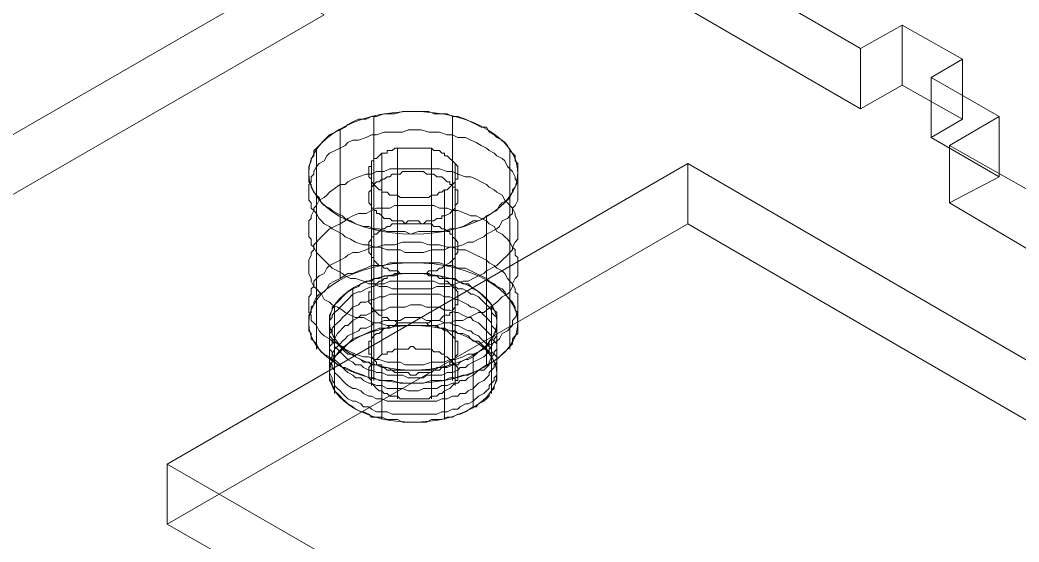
# Model space of a CAD drawing. Header units: millimetres. Extents: x 251 to 1800, y 172 to 1116.
# Drawn here: x 354.4 to 455.3, y 795.2 to 847.9 of the extents above; entities that cross this region are included whole.
import ezdxf

# ---------------------------------------------------------------- set-up
doc = ezdxf.new("R2010")
doc.units = ezdxf.units.MM

msp = doc.modelspace()

# ---------------------------------------------------------------- linework, layer by layer
at = {"color": 8, "lineweight": 0, "true_color": 0x808080}
for points in [[(385.148631, 848.396512), (332.607073, 818.089374), (280.341035, 848.396512), (332.607073, 878.703651)], [(390.962092, 834.427677), (390.686572, 834.179709), (390.438605, 833.90419), (390.163085, 833.90419), (390.163085, 833.656222), (389.915118, 833.656222), (389.915118, 833.380703), (389.915118, 833.105183), (389.639598, 833.105183), (389.639598, 832.857216), (389.639598, 832.581696), (389.639598, 832.333729), (389.639598, 832.058209), (389.915118, 831.810242), (389.915118, 831.534723), (390.163085, 831.259203), (390.438605, 831.011236), (390.686572, 830.735716), (390.962092, 830.735716), (390.962092, 830.487749), (391.210059, 830.487749), (391.485579, 830.487749), (391.761098, 830.212229), (392.009066, 830.212229), (392.284585, 830.212229), (392.532552, 830.212229), (392.808072, 829.964262), (393.056039, 829.964262), (393.331559, 829.964262), (393.607078, 829.964262), (393.855046, 829.964262), (394.130565, 829.964262), (394.378533, 829.964262), (394.654052, 829.964262), (394.929572, 829.964262), (395.177539, 829.964262), (395.453059, 829.964262), (395.701026, 829.964262), (395.976546, 830.212229), (396.224513, 830.212229), (396.500032, 830.212229), (396.775552, 830.487749), (397.023519, 830.487749), (397.299039, 830.735716), (397.547006, 830.735716), (397.822526, 831.011236), (398.098045, 831.259203), (398.346013, 831.534723), (398.346013, 831.810242), (398.621532, 831.810242), (398.621532, 832.058209), (398.621532, 832.333729), (398.621532, 832.581696), (398.621532, 832.857216), (398.621532, 833.105183), (398.346013, 833.380703), (398.098045, 833.656222), (397.822526, 833.90419), (397.547006, 834.179709), (397.299039, 834.179709), (397.299039, 834.427677), (397.023519, 834.427677), (396.775552, 834.703196), (396.500032, 834.703196), (396.224513, 834.703196), (395.976546, 834.951164), (395.701026, 834.951164), (395.453059, 834.951164), (395.177539, 834.951164), (394.929572, 834.951164), (394.654052, 834.951164), (394.378533, 834.951164), (394.130565, 834.951164), (393.855046, 834.951164), (393.607078, 834.951164), (393.331559, 834.951164), (393.056039, 834.951164), (392.808072, 834.951164), (392.532552, 834.951164), (392.284585, 834.951164), (392.009066, 834.703196), (391.761098, 834.703196), (391.485579, 834.703196), (391.485579, 834.427677)], [(421.847821, 766.952965), (369.306263, 797.012136), (421.847821, 827.319275), (474.11386, 797.012136)], [(397.299039, 810.457485), (397.023519, 810.181966), (396.775552, 810.181966), (396.500032, 809.933998), (396.224513, 809.933998), (395.976546, 809.933998), (395.701026, 809.658479), (395.453059, 809.658479), (395.177539, 809.658479), (394.929572, 809.658479), (394.654052, 809.658479), (394.378533, 809.658479), (394.130565, 809.658479), (393.855046, 809.658479), (393.607078, 809.658479), (393.331559, 809.658479), (393.056039, 809.658479), (392.808072, 809.658479), (392.532552, 809.933998), (392.284585, 809.933998), (392.009066, 809.933998), (391.761098, 809.933998), (391.485579, 810.181966), (391.210059, 810.181966), (390.962092, 810.457485), (390.686572, 810.457485), (390.438605, 810.705452), (390.163085, 810.980972), (389.915118, 811.228939), (389.915118, 811.504459), (389.639598, 811.779978), (389.639598, 812.027946), (389.639598, 812.303465), (389.639598, 812.551433), (389.639598, 812.826952), (389.915118, 813.07492), (389.915118, 813.350439), (390.163085, 813.350439), (390.163085, 813.625959), (390.438605, 813.625959), (390.686572, 813.873926), (390.962092, 814.149446), (391.210059, 814.149446), (391.485579, 814.149446), (391.485579, 814.397413), (391.761098, 814.397413), (392.009066, 814.397413), (392.284585, 814.672933), (392.532552, 814.672933), (392.808072, 814.672933), (393.056039, 814.672933), (393.331559, 814.672933), (393.607078, 814.672933), (393.855046, 814.9209), (394.130565, 814.9209), (394.378533, 814.672933), (394.654052, 814.672933), (394.929572, 814.672933), (395.177539, 814.672933), (395.453059, 814.672933), (395.701026, 814.672933), (395.976546, 814.672933), (396.224513, 814.397413), (396.500032, 814.397413), (396.775552, 814.397413), (397.023519, 814.149446), (397.299039, 814.149446), (397.299039, 813.873926), (397.547006, 813.873926), (397.822526, 813.625959), (398.098045, 813.350439), (398.346013, 813.07492), (398.621532, 812.826952), (398.621532, 812.551433), (398.621532, 812.303465), (398.621532, 812.027946), (398.621532, 811.779978), (398.621532, 811.504459), (398.346013, 811.504459), (398.346013, 811.228939), (398.098045, 810.980972), (397.822526, 810.705452)]]:
    msp.add_lwpolyline(points, close=True, dxfattribs=at)
for points in [[(439.26065, 844.980071), (386.994612, 875.28721)], [(439.26065, 844.980071), (386.994612, 875.28721)], [(459.869505, 822.580341), (448.242584, 829.440775), (453.257038, 832.058209), (446.396604, 836.025689), (449.565077, 837.87167), (443.476098, 841.288111), (439.26065, 838.918644), (386.994612, 869.225783)], [(439.26065, 838.918644), (386.994612, 869.225783)], [(385.148631, 854.45794), (332.607073, 824.150801)], [(385.148631, 854.45794), (332.607073, 824.150801)], [(385.148631, 848.396512), (332.607073, 818.089374)], [(443.476098, 847.349539), (439.26065, 844.980071)], [(443.476098, 847.349539), (439.26065, 844.980071)], [(449.565077, 843.933097), (443.476098, 847.349539)], [(449.565077, 843.933097), (443.476098, 847.349539), (443.476098, 841.288111)], [(443.476098, 847.349539), (443.476098, 841.288111)], [(439.26065, 838.918644), (439.26065, 844.980071)], [(439.26065, 838.918644), (439.26065, 844.980071)], [(446.396604, 842.087117), (449.565077, 843.933097)], [(446.396604, 842.087117), (449.565077, 843.933097)], [(449.565077, 837.87167), (449.565077, 843.933097)], [(449.565077, 837.87167), (449.565077, 843.933097)], [(453.257038, 838.119637), (446.396604, 842.087117)], [(453.257038, 838.119637), (446.396604, 842.087117)], [(446.396604, 836.025689), (446.396604, 842.087117)], [(446.396604, 836.025689), (446.396604, 842.087117)], [(443.476098, 841.288111), (439.26065, 838.918644)], [(449.565077, 837.87167), (443.476098, 841.288111)], [(386.746644, 836.797144), (387.270131, 837.072663), (387.518099, 837.320631), (388.041586, 837.59615), (388.592624, 837.87167), (389.364079, 837.87167), (389.915118, 838.119637), (390.438605, 838.119637), (391.210059, 838.395157), (391.761098, 838.395157), (392.284585, 838.395157), (393.056039, 838.643124), (393.607078, 838.643124), (394.378533, 838.643124), (394.929572, 838.643124), (395.701026, 838.643124), (396.224513, 838.395157), (396.775552, 838.395157), (397.547006, 838.395157), (398.098045, 838.119637), (398.621532, 838.119637), (399.392987, 837.87167), (399.944026, 837.59615), (400.467512, 837.320631), (400.990999, 837.072663), (401.514486, 837.072663), (401.790006, 836.549176), (402.313493, 836.273657), (402.56146, 836.025689), (403.112499, 835.75017), (403.360467, 835.502203), (403.635986, 835.226683), (403.883954, 834.703196), (404.159473, 834.427677), (404.407441, 834.179709), (404.407441, 833.656222), (404.68296, 833.380703), (404.68296, 832.857216), (404.68296, 832.581696), (404.68296, 832.333729), (404.68296, 831.810242), (404.68296, 831.534723), (404.407441, 831.011236), (404.159473, 830.735716), (404.159473, 830.487749), (403.883954, 829.964262), (403.635986, 829.688742), (403.112499, 829.440775), (402.83698, 829.165255), (402.56146, 828.641768), (401.514486, 828.118281), (401.514486, 813.07492), (402.037973, 813.350439), (402.56146, 813.625959), (402.83698, 813.873926), (403.112499, 814.149446), (403.635986, 814.672933), (403.883954, 814.9209), (404.159473, 815.196419), (404.159473, 815.719906), (404.407441, 815.995426), (404.68296, 816.243393), (404.68296, 816.76688), (404.68296, 817.0424), (404.68296, 817.565887), (404.68296, 817.841406), (404.68296, 818.364893), (404.407441, 818.612861), (404.407441, 818.88838), (404.159473, 819.411867), (403.883954, 819.687386), (403.635986, 819.935354), (403.360467, 820.458841), (403.112499, 820.73436), (402.56146, 820.982328), (402.313493, 821.257847), (401.790006, 821.533367), (401.514486, 821.781334), (400.990999, 822.056854), (400.467512, 822.304821), (399.944026, 822.580341), (399.392987, 822.828308), (398.621532, 822.828308), (398.098045, 823.103827), (397.547006, 823.103827), (396.775552, 823.379347), (396.224513, 823.379347), (395.701026, 823.379347), (394.929572, 823.379347), (394.378533, 823.379347), (393.607078, 823.379347), (393.056039, 823.379347), (392.284585, 823.379347), (391.761098, 823.379347), (391.210059, 823.103827), (390.438605, 823.103827), (389.915118, 823.103827), (389.364079, 822.828308), (388.592624, 822.580341), (388.041586, 822.304821), (387.518099, 822.304821), (386.746644, 821.781334)], [(390.163085, 838.119637), (390.163085, 823.103827), (390.163085, 822.828308)], [(398.098045, 838.119637), (398.098045, 823.103827), (398.098045, 822.828308)], [(448.242584, 835.226683), (453.257038, 838.119637)], [(448.242584, 835.226683), (453.257038, 838.119637), (453.257038, 832.058209)], [(453.257038, 838.119637), (453.257038, 832.058209)], [(446.396604, 836.025689), (449.565077, 837.87167)], [(401.514486, 828.118281), (401.238967, 827.842762), (400.71548, 827.594794), (400.191993, 827.594794), (399.668506, 827.319275), (399.145019, 827.043756), (398.346013, 826.795788), (397.822526, 826.795788), (397.299039, 826.520269), (396.500032, 826.520269), (395.976546, 826.520269), (395.177539, 826.520269), (394.654052, 826.520269), (393.855046, 826.272301), (393.331559, 826.520269), (392.808072, 826.520269), (392.009066, 826.520269), (391.485579, 826.520269), (390.686572, 826.795788), (390.163085, 826.795788), (389.639598, 827.043756), (389.116111, 827.043756), (388.317105, 827.319275), (387.793618, 827.594794), (387.270131, 827.842762), (386.994612, 828.118281), (386.471125, 828.366249), (385.947638, 828.641768), (385.672118, 828.889736), (385.148631, 829.165255), (384.873112, 829.440775), (384.625144, 829.964262), (384.349625, 830.212229), (384.101657, 830.487749), (383.826138, 831.011236), (383.826138, 831.259203), (383.578171, 831.534723), (383.578171, 832.058209), (383.578171, 832.333729), (383.578171, 832.857216), (383.578171, 833.105183), (383.826138, 833.656222), (383.826138, 833.90419), (384.101657, 834.179709), (384.101657, 834.703196), (384.349625, 834.951164), (384.625144, 835.226683), (385.148631, 835.75017), (385.424151, 836.025689), (385.672118, 836.273657), (386.746644, 836.797144), (386.746644, 821.781334), (386.195605, 821.533367), (385.672118, 821.257847), (385.424151, 820.73436), (385.148631, 820.458841), (384.625144, 820.210873), (384.349625, 819.935354), (384.101657, 819.411867), (384.101657, 819.136347), (383.826138, 818.88838), (383.826138, 818.364893), (383.578171, 818.089374), (383.578171, 817.565887), (383.578171, 817.317919), (383.578171, 817.0424), (383.578171, 816.518913), (383.826138, 816.243393), (383.826138, 815.719906), (384.101657, 815.471939), (384.349625, 815.196419), (384.625144, 814.672933), (384.873112, 814.397413), (385.148631, 814.149446), (385.672118, 813.873926), (385.947638, 813.625959), (386.471125, 813.07492), (386.994612, 812.826952), (387.270131, 812.826952), (387.793618, 812.551433), (388.317105, 812.303465), (389.116111, 812.027946), (389.639598, 811.779978), (390.163085, 811.779978), (390.686572, 811.504459), (391.485579, 811.504459), (392.009066, 811.504459), (392.808072, 811.228939), (393.331559, 811.228939), (393.855046, 811.228939), (394.654052, 811.228939), (395.177539, 811.228939), (395.976546, 811.504459), (396.500032, 811.504459), (397.299039, 811.504459), (397.822526, 811.779978), (398.346013, 811.779978), (399.145019, 812.027946), (399.668506, 812.027946), (400.191993, 812.303465), (400.71548, 812.551433), (401.514486, 813.07492)], [(386.746644, 834.951164), (387.270131, 835.226683), (387.518099, 835.502203), (388.041586, 835.75017), (388.592624, 835.75017), (389.364079, 836.025689), (389.915118, 836.273657), (390.438605, 836.273657), (391.210059, 836.549176), (391.761098, 836.549176), (392.284585, 836.549176), (393.056039, 836.549176), (393.607078, 836.797144), (394.378533, 836.797144), (394.929572, 836.797144), (395.701026, 836.549176), (396.224513, 836.549176), (396.775552, 836.549176), (397.547006, 836.273657), (398.098045, 836.273657), (398.621532, 836.025689), (399.392987, 836.025689), (399.944026, 835.75017), (400.467512, 835.502203), (400.990999, 835.226683), (401.514486, 834.951164), (401.790006, 834.703196), (402.313493, 834.427677), (402.56146, 834.179709), (403.112499, 833.90419), (403.360467, 833.656222), (403.635986, 833.105183), (403.883954, 832.857216), (404.159473, 832.581696), (404.407441, 832.058209), (404.407441, 831.810242), (404.68296, 831.534723), (404.68296, 831.011236), (404.68296, 830.735716), (404.68296, 830.212229), (404.68296, 829.964262), (404.68296, 829.688742), (404.407441, 829.165255), (404.159473, 828.889736), (404.159473, 828.366249), (403.883954, 828.118281), (403.635986, 827.842762), (403.112499, 827.594794), (402.83698, 827.043756), (402.56146, 826.795788), (401.514486, 826.272301), (401.514486, 825.996782)], [(386.746644, 836.797144), (386.746644, 821.781334)], [(453.257038, 832.058209), (446.396604, 836.025689)], [(401.514486, 826.272301), (401.238967, 825.996782), (400.71548, 825.748814), (400.191993, 825.473295), (399.668506, 825.473295), (399.145019, 825.197775), (398.346013, 824.949808), (397.822526, 824.949808), (397.299039, 824.674288), (396.500032, 824.674288), (395.976546, 824.674288), (395.177539, 824.426321), (394.654052, 824.426321), (393.855046, 824.426321), (393.331559, 824.426321), (392.808072, 824.674288), (392.009066, 824.674288), (391.485579, 824.674288), (390.686572, 824.949808), (390.163085, 824.949808), (389.639598, 825.197775), (389.116111, 825.197775), (388.317105, 825.473295), (387.793618, 825.748814), (387.270131, 825.996782), (386.994612, 826.272301), (386.471125, 826.520269), (385.947638, 826.795788), (385.672118, 827.043756), (385.148631, 827.319275), (384.873112, 827.594794), (384.625144, 827.842762), (384.349625, 828.366249), (384.101657, 828.641768), (383.826138, 828.889736), (383.826138, 829.440775), (383.578171, 829.688742), (383.578171, 830.212229), (383.578171, 830.487749), (383.578171, 831.011236), (383.578171, 831.259203), (383.826138, 831.534723), (383.826138, 832.058209), (384.101657, 832.333729), (384.101657, 832.581696), (384.349625, 833.105183), (384.625144, 833.380703), (385.148631, 833.656222), (385.424151, 834.179709), (385.672118, 834.427677), (386.746644, 834.951164), (386.746644, 834.703196)], [(397.299039, 830.735716), (397.547006, 830.735716), (397.822526, 831.011236), (398.098045, 831.259203), (398.346013, 831.534723), (398.346013, 831.810242), (398.621532, 831.810242), (398.621532, 832.058209), (398.621532, 832.333729), (398.621532, 832.581696), (398.621532, 832.857216), (398.621532, 833.105183), (398.346013, 833.380703), (398.098045, 833.656222), (397.822526, 833.90419), (397.547006, 834.179709), (397.299039, 834.179709), (397.299039, 834.427677), (397.023519, 834.427677), (396.775552, 834.703196), (396.500032, 834.703196), (396.224513, 834.703196), (395.976546, 834.951164), (395.701026, 834.951164), (395.453059, 834.951164), (395.177539, 834.951164), (394.929572, 834.951164), (394.654052, 834.951164), (394.378533, 834.951164), (394.130565, 834.951164), (393.855046, 834.951164), (393.607078, 834.951164), (393.331559, 834.951164), (393.056039, 834.951164), (392.808072, 834.951164), (392.532552, 834.951164), (392.284585, 834.951164), (392.009066, 834.703196), (391.761098, 834.703196), (391.485579, 834.703196), (391.485579, 834.427677), (390.962092, 834.427677)], [(392.532552, 834.951164), (392.532552, 814.672933), (392.532552, 814.397413)], [(395.976546, 834.951164), (395.976546, 814.672933), (395.976546, 814.397413)], [(459.869505, 828.641768), (448.242584, 835.226683)], [(448.242584, 829.440775), (448.242584, 835.226683)], [(459.869505, 828.641768), (448.242584, 835.226683)], [(448.242584, 829.440775), (448.242584, 835.226683)], [(384.349625, 834.703196), (384.349625, 819.687386), (384.349625, 819.411867)], [(390.962092, 834.427677), (390.686572, 834.179709), (390.438605, 833.90419), (390.163085, 833.90419), (390.163085, 833.656222), (389.915118, 833.656222), (389.915118, 833.380703), (389.915118, 833.105183), (389.639598, 833.105183), (389.639598, 832.857216), (389.639598, 832.581696), (389.639598, 832.333729), (389.639598, 832.058209), (389.915118, 831.810242), (389.915118, 831.534723), (390.163085, 831.259203), (390.438605, 831.011236), (390.686572, 830.735716), (390.962092, 830.735716), (390.962092, 830.487749), (391.210059, 830.487749), (391.485579, 830.487749), (391.761098, 830.212229), (392.009066, 830.212229), (392.284585, 830.212229), (392.532552, 830.212229), (392.808072, 829.964262), (393.056039, 829.964262), (393.331559, 829.964262), (393.607078, 829.964262), (393.855046, 829.964262), (394.130565, 829.964262), (394.378533, 829.964262), (394.654052, 829.964262), (394.929572, 829.964262), (395.177539, 829.964262), (395.453059, 829.964262), (395.701026, 829.964262), (395.976546, 830.212229), (396.224513, 830.212229), (396.500032, 830.212229), (396.775552, 830.487749), (397.023519, 830.487749), (397.299039, 830.735716)], [(390.962092, 834.427677), (390.962092, 814.149446)], [(390.962092, 834.427677), (390.962092, 814.149446)], [(403.883954, 834.703196), (403.883954, 819.687386), (403.883954, 819.411867)], [(369.306263, 803.073564), (421.847821, 833.380703)], [(369.306263, 803.073564), (421.847821, 833.380703)], [(386.746644, 831.259203), (387.270131, 831.259203), (387.518099, 831.534723), (388.041586, 831.810242), (388.592624, 832.058209), (389.364079, 832.333729), (389.915118, 832.333729), (390.438605, 832.581696), (391.210059, 832.581696), (391.761098, 832.857216), (392.284585, 832.857216), (393.056039, 832.857216), (393.607078, 832.857216), (394.378533, 832.857216), (394.929572, 832.857216), (395.701026, 832.857216), (396.224513, 832.857216), (396.775552, 832.857216), (397.547006, 832.581696), (398.098045, 832.581696), (398.621532, 832.333729), (399.392987, 832.058209), (399.944026, 832.058209), (400.467512, 831.810242), (400.990999, 831.534723), (401.514486, 831.259203), (401.790006, 831.011236), (402.313493, 830.735716), (402.56146, 830.487749), (403.112499, 830.212229), (403.360467, 829.688742), (403.635986, 829.440775), (403.883954, 829.165255), (404.159473, 828.889736), (404.407441, 828.366249), (404.407441, 828.118281), (404.68296, 827.594794), (404.68296, 827.319275), (404.68296, 826.795788), (404.68296, 826.520269), (404.68296, 826.272301), (404.68296, 825.748814), (404.407441, 825.473295), (404.159473, 824.949808), (404.159473, 824.674288), (403.883954, 824.426321), (403.635986, 824.150801), (403.112499, 823.627314), (402.83698, 823.379347), (402.56146, 823.103827), (401.514486, 822.580341), (401.514486, 822.304821)], [(389.915118, 833.380703), (389.915118, 813.07492), (389.915118, 812.826952)], [(398.346013, 833.380703), (398.346013, 813.07492), (398.346013, 812.826952)], [(421.847821, 833.380703), (474.11386, 803.073564)], [(421.847821, 827.319275), (421.847821, 833.380703)], [(421.847821, 833.380703), (474.11386, 803.073564)], [(421.847821, 827.319275), (421.847821, 833.380703)], [(390.962092, 831.810242), (391.210059, 831.810242), (391.485579, 832.058209), (391.761098, 832.058209), (392.009066, 832.333729), (392.284585, 832.333729), (392.532552, 832.333729), (392.808072, 832.333729), (393.056039, 832.581696), (393.331559, 832.581696), (393.607078, 832.581696), (393.855046, 832.581696), (394.130565, 832.581696), (394.378533, 832.581696), (394.654052, 832.581696), (394.929572, 832.581696), (395.177539, 832.581696), (395.453059, 832.333729), (395.701026, 832.333729), (395.976546, 832.333729), (396.224513, 832.333729), (396.500032, 832.058209), (396.775552, 832.058209), (397.023519, 832.058209), (397.299039, 831.810242), (397.547006, 831.534723), (397.822526, 831.534723), (397.822526, 831.259203), (398.098045, 831.259203), (398.098045, 831.011236), (398.346013, 831.011236), (398.346013, 830.735716), (398.621532, 830.735716), (398.621532, 830.487749), (398.621532, 830.212229), (398.621532, 829.964262), (398.621532, 829.688742), (398.621532, 829.440775), (398.346013, 829.165255), (398.346013, 828.889736), (398.098045, 828.641768), (397.822526, 828.366249), (397.299039, 828.118281), (397.299039, 827.842762)], [(448.242584, 829.440775), (453.257038, 832.058209)], [(401.514486, 822.580341), (401.238967, 822.304821), (400.71548, 822.056854), (400.191993, 821.781334), (399.668506, 821.533367), (399.145019, 821.533367), (398.346013, 821.257847), (397.822526, 820.982328), (397.299039, 820.982328), (396.500032, 820.982328), (395.976546, 820.73436), (395.177539, 820.73436), (394.654052, 820.73436), (393.855046, 820.73436), (393.331559, 820.73436), (392.808072, 820.73436), (392.009066, 820.73436), (391.485579, 820.982328), (390.686572, 820.982328), (390.163085, 821.257847), (389.639598, 821.257847), (389.116111, 821.533367), (388.317105, 821.781334), (387.793618, 821.781334), (387.270131, 822.056854), (386.994612, 822.304821), (386.471125, 822.580341), (385.947638, 822.828308), (385.672118, 823.103827), (385.148631, 823.627314), (384.873112, 823.902834), (384.625144, 824.150801), (384.349625, 824.426321), (384.101657, 824.949808), (383.826138, 825.197775), (383.826138, 825.748814), (383.578171, 825.996782), (383.578171, 826.272301), (383.578171, 826.795788), (383.578171, 827.043756), (383.578171, 827.594794), (383.826138, 827.842762), (383.826138, 828.118281), (384.101657, 828.641768), (384.101657, 828.889736), (384.349625, 829.165255), (384.625144, 829.688742), (385.148631, 829.964262), (385.424151, 830.212229), (385.672118, 830.487749), (386.746644, 831.259203), (386.746644, 831.011236)], [(397.299039, 828.118281), (397.023519, 828.118281), (397.023519, 827.842762), (396.775552, 827.842762), (396.500032, 827.842762), (396.224513, 827.594794), (395.976546, 827.594794), (395.701026, 827.594794), (395.453059, 827.594794), (395.177539, 827.319275), (394.929572, 827.319275), (394.654052, 827.319275), (394.378533, 827.319275), (394.130565, 827.319275), (393.855046, 827.319275), (393.607078, 827.319275), (393.331559, 827.319275), (393.056039, 827.594794), (392.808072, 827.594794), (392.532552, 827.594794), (392.284585, 827.594794), (392.009066, 827.594794), (391.761098, 827.842762), (391.485579, 827.842762), (391.210059, 827.842762), (390.962092, 828.118281), (390.686572, 828.366249), (390.438605, 828.366249), (390.438605, 828.641768), (390.163085, 828.641768), (390.163085, 828.889736), (389.915118, 828.889736), (389.915118, 829.165255), (389.639598, 829.440775), (389.639598, 829.688742), (389.639598, 829.964262), (389.639598, 830.212229), (389.639598, 830.487749), (389.915118, 830.735716), (389.915118, 831.011236), (390.163085, 831.259203), (390.438605, 831.534723), (390.686572, 831.534723), (390.962092, 831.810242), (390.962092, 831.534723)], [(389.915118, 831.534723), (389.915118, 811.228939), (389.915118, 810.980972)], [(398.346013, 831.534723), (398.346013, 811.228939), (398.346013, 810.980972)], [(384.349625, 830.212229), (384.349625, 814.9209), (384.349625, 814.672933)], [(392.532552, 830.212229), (392.532552, 809.933998), (392.532552, 809.658479)], [(395.976546, 830.212229), (395.976546, 809.933998), (395.976546, 809.658479)], [(397.299039, 830.735716), (397.299039, 810.457485)], [(397.299039, 830.735716), (397.299039, 810.457485)], [(403.883954, 830.212229), (403.883954, 814.9209), (403.883954, 814.672933)], [(386.746644, 827.319275), (387.270131, 827.594794), (387.518099, 827.842762), (388.041586, 828.118281), (388.592624, 828.366249), (389.364079, 828.366249), (389.915118, 828.641768), (390.438605, 828.889736), (391.210059, 828.889736), (391.761098, 828.889736), (392.284585, 829.165255), (393.056039, 829.165255), (393.607078, 829.165255), (394.378533, 829.165255), (394.929572, 829.165255), (395.701026, 829.165255), (396.224513, 829.165255), (396.775552, 828.889736), (397.547006, 828.889736), (398.098045, 828.641768), (398.621532, 828.641768), (399.392987, 828.366249), (399.944026, 828.118281), (400.467512, 828.118281), (400.990999, 827.842762), (401.514486, 827.594794), (401.790006, 827.319275), (402.313493, 827.043756), (402.56146, 826.520269), (403.112499, 826.272301), (403.360467, 825.996782), (403.635986, 825.748814), (403.883954, 825.473295), (404.159473, 824.949808), (404.407441, 824.674288), (404.407441, 824.150801), (404.68296, 823.902834), (404.68296, 823.627314), (404.68296, 823.103827), (404.68296, 822.828308), (404.68296, 822.304821), (404.68296, 822.056854), (404.407441, 821.781334), (404.159473, 821.257847), (404.159473, 820.982328), (403.883954, 820.458841), (403.635986, 820.210873), (403.112499, 819.935354), (402.83698, 819.687386), (402.56146, 819.411867), (401.514486, 818.612861), (401.514486, 818.364893)], [(459.869505, 822.580341), (448.242584, 829.440775)], [(401.514486, 828.118281), (401.514486, 813.07492)], [(369.306263, 797.012136), (421.847821, 827.319275)], [(401.514486, 818.612861), (401.238967, 818.364893), (400.71548, 818.364893), (400.191993, 818.089374), (399.668506, 817.841406), (399.145019, 817.565887), (398.346013, 817.565887), (397.822526, 817.317919), (397.299039, 817.317919), (396.500032, 817.0424), (395.976546, 817.0424), (395.177539, 817.0424), (394.654052, 817.0424), (393.855046, 817.0424), (393.331559, 817.0424), (392.808072, 817.0424), (392.009066, 817.0424), (391.485579, 817.0424), (390.686572, 817.317919), (390.163085, 817.317919), (389.639598, 817.565887), (389.116111, 817.841406), (388.317105, 817.841406), (387.793618, 818.089374), (387.270131, 818.364893), (386.994612, 818.612861), (386.471125, 818.88838), (385.947638, 819.136347), (385.672118, 819.411867), (385.148631, 819.687386), (384.873112, 820.210873), (384.625144, 820.458841), (384.349625, 820.73436), (384.101657, 820.982328), (383.826138, 821.533367), (383.826138, 821.781334), (383.578171, 822.304821), (383.578171, 822.580341), (383.578171, 822.828308), (383.578171, 823.379347), (383.578171, 823.627314), (383.826138, 824.150801), (383.826138, 824.426321), (384.101657, 824.674288), (384.101657, 825.197775), (384.349625, 825.473295), (384.625144, 825.748814), (385.148631, 826.272301), (385.424151, 826.520269), (385.672118, 826.795788), (386.746644, 827.319275), (386.746644, 827.043756)], [(390.962092, 826.795788), (391.210059, 826.795788), (391.485579, 827.043756), (391.761098, 827.043756), (392.009066, 827.319275), (392.284585, 827.319275), (392.532552, 827.319275), (392.808072, 827.319275), (393.056039, 827.319275), (393.331559, 827.319275), (393.607078, 827.594794), (393.855046, 827.594794), (394.130565, 827.594794), (394.378533, 827.594794), (394.654052, 827.594794), (394.929572, 827.319275), (395.177539, 827.319275), (395.453059, 827.319275), (395.701026, 827.319275), (395.976546, 827.319275), (396.224513, 827.043756), (396.500032, 827.043756), (396.775552, 827.043756), (397.023519, 826.795788), (397.299039, 826.795788), (397.547006, 826.520269), (397.822526, 826.520269), (397.822526, 826.272301), (398.098045, 826.272301), (398.098045, 825.996782), (398.346013, 825.748814), (398.621532, 825.473295), (398.621532, 825.197775), (398.621532, 824.949808), (398.621532, 824.674288), (398.621532, 824.426321), (398.346013, 824.150801), (398.346013, 823.902834), (398.098045, 823.627314), (397.822526, 823.379347), (397.299039, 823.103827), (397.299039, 822.828308)], [(421.847821, 827.319275), (474.11386, 797.012136)], [(397.299039, 823.103827), (397.023519, 822.828308), (396.775552, 822.828308), (396.500032, 822.580341), (396.224513, 822.580341), (395.976546, 822.580341), (395.701026, 822.580341), (395.453059, 822.304821), (395.177539, 822.304821), (394.929572, 822.304821), (394.654052, 822.304821), (394.378533, 822.304821), (394.130565, 822.304821), (393.855046, 822.304821), (393.607078, 822.304821), (393.331559, 822.304821), (393.056039, 822.304821), (392.808072, 822.304821), (392.532552, 822.580341), (392.284585, 822.580341), (392.009066, 822.580341), (391.761098, 822.580341), (391.485579, 822.828308), (391.210059, 822.828308), (390.962092, 823.103827), (390.686572, 823.103827), (390.438605, 823.379347), (390.163085, 823.627314), (390.163085, 823.902834), (389.915118, 823.902834), (389.915118, 824.150801), (389.639598, 824.426321), (389.639598, 824.674288), (389.639598, 824.949808), (389.639598, 825.197775), (389.639598, 825.473295), (389.915118, 825.748814), (389.915118, 825.996782), (390.163085, 825.996782), (390.163085, 826.272301), (390.438605, 826.272301), (390.686572, 826.520269), (390.962092, 826.795788), (390.962092, 826.520269)], [(390.163085, 826.795788), (390.163085, 811.779978), (390.163085, 811.504459)], [(398.098045, 826.795788), (398.098045, 811.779978), (398.098045, 811.504459)], [(386.746644, 823.627314), (387.270131, 823.902834), (387.518099, 824.150801), (388.041586, 824.426321), (388.592624, 824.426321), (389.364079, 824.674288), (389.915118, 824.949808), (390.438605, 824.949808), (391.210059, 825.197775), (391.761098, 825.197775), (392.284585, 825.197775), (393.056039, 825.473295), (393.607078, 825.473295), (394.378533, 825.473295), (394.929572, 825.473295), (395.701026, 825.197775), (396.224513, 825.197775), (396.775552, 825.197775), (397.547006, 824.949808), (398.098045, 824.949808), (398.621532, 824.674288), (399.392987, 824.674288), (399.944026, 824.426321), (400.467512, 824.150801), (400.990999, 823.902834), (401.514486, 823.627314), (401.790006, 823.379347), (402.313493, 823.103827), (402.56146, 822.828308), (403.112499, 822.580341), (403.360467, 822.304821), (403.635986, 821.781334), (403.883954, 821.533367), (404.159473, 821.257847), (404.407441, 820.73436), (404.407441, 820.458841), (404.68296, 820.210873), (404.68296, 819.687386), (404.68296, 819.411867), (404.68296, 818.88838), (404.68296, 818.612861), (404.68296, 818.364893), (404.407441, 817.841406), (404.159473, 817.565887), (404.159473, 817.0424), (403.883954, 816.76688), (403.635986, 816.518913), (403.112499, 816.243393), (402.83698, 815.719906), (402.56146, 815.471939), (401.514486, 814.9209), (401.514486, 814.672933)], [(401.514486, 814.9209), (401.238967, 814.672933), (400.71548, 814.397413), (400.191993, 814.149446), (399.668506, 814.149446), (399.145019, 813.873926), (398.346013, 813.625959), (397.822526, 813.625959), (397.299039, 813.350439), (396.500032, 813.350439), (395.976546, 813.350439), (395.177539, 813.07492), (394.654052, 813.07492), (393.855046, 813.07492), (393.331559, 813.07492), (392.808072, 813.350439), (392.009066, 813.350439), (391.485579, 813.350439), (390.686572, 813.625959), (390.163085, 813.625959), (389.639598, 813.873926), (389.116111, 813.873926), (388.317105, 814.149446), (387.793618, 814.397413), (387.270131, 814.672933), (386.994612, 814.9209), (386.471125, 815.196419), (385.947638, 815.471939), (385.672118, 815.719906), (385.148631, 815.995426), (384.873112, 816.243393), (384.625144, 816.518913), (384.349625, 817.0424), (384.101657, 817.317919), (383.826138, 817.565887), (383.826138, 818.089374), (383.578171, 818.364893), (383.578171, 818.88838), (383.578171, 819.136347), (383.578171, 819.687386), (383.578171, 819.935354), (383.826138, 820.210873), (383.826138, 820.73436), (384.101657, 820.982328), (384.101657, 821.533367), (384.349625, 821.781334), (384.625144, 822.056854), (385.148631, 822.304821), (385.424151, 822.828308), (385.672118, 823.103827), (386.746644, 823.627314), (386.746644, 823.379347)], [(388.041586, 815.719906), (388.041586, 820.73436), (388.592624, 820.982328), (388.840592, 821.257847), (389.364079, 821.533367), (389.915118, 821.533367), (390.163085, 821.781334), (390.686572, 821.781334), (391.210059, 822.056854), (391.761098, 822.056854), (392.284585, 822.056854), (392.808072, 822.304821), (393.331559, 822.304821), (393.855046, 822.304821), (394.378533, 822.304821), (394.929572, 822.304821), (395.453059, 822.304821), (395.701026, 822.056854), (396.224513, 822.056854), (396.775552, 822.056854), (397.299039, 821.781334), (397.822526, 821.781334), (398.346013, 821.781334), (398.621532, 821.533367), (399.145019, 821.257847), (399.668506, 821.257847), (399.944026, 820.982328), (400.191993, 820.73436), (400.71548, 820.458841), (400.990999, 820.210873), (401.238967, 819.935354), (401.514486, 819.687386), (401.790006, 819.411867), (402.037973, 819.136347), (402.037973, 818.88838), (402.313493, 818.612861), (402.56146, 818.364893), (402.56146, 818.089374), (402.56146, 817.841406), (402.56146, 817.565887), (402.56146, 817.0424), (402.56146, 816.76688), (402.56146, 816.518913), (402.313493, 816.243393), (402.313493, 815.995426), (402.037973, 815.719906), (401.790006, 815.471939), (401.790006, 815.196419), (401.514486, 814.9209), (401.238967, 814.672933), (400.71548, 814.397413), (400.191993, 813.873926)], [(390.962092, 821.533367), (391.210059, 821.781334), (391.485579, 821.781334), (391.485579, 822.056854), (391.761098, 822.056854), (392.009066, 822.056854), (392.284585, 822.304821), (392.532552, 822.304821), (392.808072, 822.304821), (393.056039, 822.304821), (393.331559, 822.304821), (393.607078, 822.304821), (393.855046, 822.304821), (394.130565, 822.304821), (394.378533, 822.304821), (394.654052, 822.304821), (394.929572, 822.304821), (395.177539, 822.304821), (395.453059, 822.304821), (395.701026, 822.304821), (395.976546, 822.056854), (396.224513, 822.056854), (396.500032, 822.056854), (396.775552, 821.781334), (397.023519, 821.781334), (397.299039, 821.781334), (397.299039, 821.533367), (397.547006, 821.533367), (397.822526, 821.257847), (398.098045, 820.982328), (398.346013, 820.73436), (398.621532, 820.458841), (398.621532, 820.210873), (398.621532, 819.935354), (398.621532, 819.687386), (398.621532, 819.411867), (398.621532, 819.136347), (398.346013, 819.136347), (398.346013, 818.88838), (398.098045, 818.612861), (398.098045, 818.364893), (397.822526, 818.364893), (397.822526, 818.089374), (397.299039, 818.089374), (397.299039, 817.841406)], [(390.962092, 821.781334), (390.962092, 816.76688), (390.962092, 816.518913)], [(397.299039, 821.781334), (397.299039, 816.76688), (397.299039, 816.518913)], [(388.041586, 820.210873), (388.592624, 820.458841), (388.840592, 820.458841), (389.364079, 820.73436), (389.915118, 820.982328), (390.163085, 820.982328), (390.686572, 821.257847), (391.210059, 821.257847), (391.761098, 821.533367), (392.284585, 821.533367), (392.808072, 821.533367), (393.331559, 821.533367), (393.855046, 821.533367), (394.378533, 821.533367), (394.929572, 821.533367), (395.453059, 821.533367), (395.701026, 821.533367), (396.224513, 821.533367), (396.775552, 821.257847), (397.299039, 821.257847), (397.822526, 821.257847), (398.346013, 820.982328), (398.621532, 820.73436), (399.145019, 820.73436), (399.668506, 820.458841), (399.944026, 820.210873), (400.191993, 820.210873), (400.71548, 819.935354), (400.990999, 819.687386), (401.238967, 819.411867), (401.514486, 819.136347), (401.790006, 818.88838), (402.037973, 818.612861), (402.037973, 818.364893), (402.313493, 818.089374), (402.56146, 817.841406), (402.56146, 817.317919), (402.56146, 817.0424), (402.56146, 816.76688), (402.56146, 816.518913), (402.56146, 816.243393), (402.56146, 815.995426), (402.313493, 815.719906), (402.313493, 815.471939), (402.037973, 814.9209), (401.790006, 814.672933), (401.790006, 814.397413), (401.514486, 814.149446), (401.238967, 813.873926), (400.71548, 813.625959), (400.191993, 813.350439), (400.191993, 813.07492)], [(397.299039, 818.089374), (397.023519, 817.841406), (396.775552, 817.565887), (396.500032, 817.565887), (396.224513, 817.565887), (395.976546, 817.565887), (395.701026, 817.317919), (395.453059, 817.317919), (395.177539, 817.317919), (394.929572, 817.317919), (394.654052, 817.317919), (394.378533, 817.317919), (394.130565, 817.317919), (393.855046, 817.317919), (393.607078, 817.317919), (393.331559, 817.317919), (393.056039, 817.317919), (392.808072, 817.317919), (392.532552, 817.317919), (392.284585, 817.565887), (392.009066, 817.565887), (391.761098, 817.565887), (391.485579, 817.841406), (391.210059, 817.841406), (390.962092, 817.841406), (390.962092, 818.089374), (390.686572, 818.089374), (390.438605, 818.364893), (390.163085, 818.612861), (389.915118, 818.88838), (389.915118, 819.136347), (389.639598, 819.411867), (389.639598, 819.687386), (389.639598, 819.935354), (389.639598, 820.210873), (389.639598, 820.458841), (389.915118, 820.458841), (389.915118, 820.73436), (389.915118, 820.982328), (390.163085, 820.982328), (390.163085, 821.257847), (390.438605, 821.257847), (390.686572, 821.533367), (390.962092, 821.533367), (390.962092, 821.257847)], [(400.191993, 808.859472), (400.191993, 813.873926), (399.668506, 813.625959), (399.392987, 813.625959), (398.8695, 813.350439), (398.621532, 813.07492), (398.098045, 813.07492), (397.547006, 812.826952), (397.023519, 812.826952), (396.500032, 812.826952), (395.976546, 812.551433), (395.453059, 812.551433), (395.177539, 812.551433), (394.654052, 812.551433), (394.130565, 812.551433), (393.607078, 812.551433), (393.056039, 812.551433), (392.532552, 812.551433), (392.009066, 812.551433), (391.485579, 812.826952), (390.962092, 812.826952), (390.438605, 813.07492), (389.915118, 813.07492), (389.639598, 813.350439), (389.116111, 813.350439), (388.840592, 813.625959), (388.317105, 813.873926), (388.041586, 814.149446), (387.518099, 814.149446), (387.270131, 814.397413), (386.994612, 814.672933), (386.746644, 814.9209), (386.471125, 815.196419), (386.195605, 815.471939), (386.195605, 815.719906), (385.947638, 816.243393), (385.947638, 816.518913), (385.672118, 816.76688), (385.672118, 817.0424), (385.672118, 817.317919), (385.672118, 817.565887), (385.672118, 817.841406), (385.672118, 818.089374), (385.947638, 818.612861), (385.947638, 818.88838), (386.195605, 819.136347), (386.471125, 819.411867), (386.746644, 819.687386), (386.994612, 819.935354), (387.270131, 820.210873), (387.518099, 820.458841), (388.041586, 820.73436)], [(400.191993, 813.350439), (399.668506, 813.07492), (399.392987, 812.826952), (398.8695, 812.826952), (398.621532, 812.551433), (398.098045, 812.303465), (397.547006, 812.303465), (397.023519, 812.027946), (396.500032, 812.027946), (395.976546, 812.027946), (395.453059, 812.027946), (395.177539, 811.779978), (394.654052, 811.779978), (394.130565, 811.779978), (393.607078, 811.779978), (393.056039, 812.027946), (392.532552, 812.027946), (392.009066, 812.027946), (391.485579, 812.027946), (390.962092, 812.303465), (390.438605, 812.303465), (389.915118, 812.551433), (389.639598, 812.551433), (389.116111, 812.826952), (388.840592, 813.07492), (388.317105, 813.07492), (388.041586, 813.350439), (387.518099, 813.625959), (387.270131, 813.873926), (386.994612, 814.149446), (386.746644, 814.397413), (386.471125, 814.672933), (386.195605, 814.9209), (386.195605, 815.196419), (385.947638, 815.471939), (385.947638, 815.719906), (385.672118, 815.995426), (385.672118, 816.243393), (385.672118, 816.76688), (385.672118, 817.0424), (385.672118, 817.317919), (385.672118, 817.565887), (385.947638, 817.841406), (385.947638, 818.089374), (386.195605, 818.364893), (386.471125, 818.612861), (386.746644, 818.88838), (386.994612, 819.136347), (387.270131, 819.411867), (387.518099, 819.687386), (388.041586, 820.210873), (388.041586, 819.935354)], [(388.041586, 815.719906), (388.041586, 820.73436)], [(388.041586, 818.88838), (388.592624, 819.136347), (388.840592, 819.411867), (389.364079, 819.411867), (389.915118, 819.687386), (390.163085, 819.687386), (390.686572, 819.935354), (391.210059, 819.935354), (391.761098, 820.210873), (392.284585, 820.210873), (392.808072, 820.210873), (393.331559, 820.210873), (393.855046, 820.210873), (394.378533, 820.210873), (394.929572, 820.210873), (395.453059, 820.210873), (395.701026, 820.210873), (396.224513, 820.210873), (396.775552, 820.210873), (397.299039, 819.935354), (397.822526, 819.935354), (398.346013, 819.687386), (398.621532, 819.687386), (399.145019, 819.411867), (399.668506, 819.136347), (399.944026, 818.88838), (400.191993, 818.88838), (400.71548, 818.612861), (400.990999, 818.364893), (401.238967, 818.089374), (401.514486, 817.841406), (401.790006, 817.565887), (402.037973, 817.317919), (402.037973, 817.0424), (402.313493, 816.76688), (402.56146, 816.518913), (402.56146, 816.243393), (402.56146, 815.719906), (402.56146, 815.471939), (402.56146, 815.196419), (402.56146, 814.9209), (402.56146, 814.672933), (402.313493, 814.397413), (402.313493, 814.149446), (402.037973, 813.873926), (401.790006, 813.350439), (401.790006, 813.07492), (401.514486, 812.826952), (401.238967, 812.551433), (400.71548, 812.551433), (400.191993, 812.027946), (400.191993, 811.779978)], [(400.191993, 812.027946), (399.668506, 811.779978), (399.392987, 811.504459), (398.8695, 811.504459), (398.621532, 811.228939), (398.098045, 811.228939), (397.547006, 810.980972), (397.023519, 810.980972), (396.500032, 810.705452), (395.976546, 810.705452), (395.453059, 810.705452), (395.177539, 810.705452), (394.654052, 810.457485), (394.130565, 810.457485), (393.607078, 810.457485), (393.056039, 810.705452), (392.532552, 810.705452), (392.009066, 810.705452), (391.485579, 810.705452), (390.962092, 810.980972), (390.438605, 810.980972), (389.915118, 811.228939), (389.639598, 811.228939), (389.116111, 811.504459), (388.840592, 811.779978), (388.317105, 811.779978), (388.041586, 812.027946), (387.518099, 812.303465), (387.270131, 812.551433), (386.994612, 812.826952), (386.746644, 813.07492), (386.471125, 813.350439), (386.195605, 813.625959), (386.195605, 813.873926), (385.947638, 814.149446), (385.947638, 814.397413), (385.672118, 814.672933), (385.672118, 815.196419), (385.672118, 815.471939), (385.672118, 815.719906), (385.672118, 815.995426), (385.672118, 816.243393), (385.947638, 816.518913), (385.947638, 816.76688), (386.195605, 817.0424), (386.471125, 817.317919), (386.746644, 817.565887), (386.994612, 817.841406), (387.270131, 818.089374), (387.518099, 818.364893), (388.041586, 818.88838), (388.041586, 818.612861)], [(386.195605, 819.136347), (386.195605, 814.149446), (386.195605, 813.873926)], [(388.041586, 817.565887), (388.592624, 817.841406), (388.840592, 818.089374), (389.364079, 818.089374), (389.915118, 818.364893), (390.163085, 818.612861), (390.686572, 818.612861), (391.210059, 818.612861), (391.761098, 818.88838), (392.284585, 818.88838), (392.808072, 818.88838), (393.331559, 818.88838), (393.855046, 819.136347), (394.378533, 819.136347), (394.929572, 819.136347), (395.453059, 818.88838), (395.701026, 818.88838), (396.224513, 818.88838), (396.775552, 818.88838), (397.299039, 818.612861), (397.822526, 818.612861), (398.346013, 818.364893), (398.621532, 818.364893), (399.145019, 818.089374), (399.668506, 817.841406), (399.944026, 817.841406), (400.191993, 817.565887), (400.71548, 817.317919), (400.990999, 817.0424), (401.238967, 816.76688), (401.514486, 816.518913), (401.790006, 816.243393), (402.037973, 815.995426), (402.037973, 815.719906), (402.313493, 815.471939), (402.56146, 815.196419), (402.56146, 814.9209), (402.56146, 814.397413), (402.56146, 814.149446), (402.56146, 813.873926), (402.56146, 813.625959), (402.56146, 813.350439), (402.313493, 813.07492), (402.313493, 812.826952), (402.037973, 812.551433), (401.790006, 812.303465), (401.790006, 812.027946), (401.514486, 811.779978), (401.238967, 811.504459), (400.71548, 811.228939), (400.191993, 810.705452), (400.191993, 810.457485)], [(402.037973, 819.136347), (402.037973, 814.149446), (402.037973, 813.873926)], [(388.041586, 816.243393), (388.592624, 816.518913), (388.840592, 816.76688), (389.364079, 816.76688), (389.915118, 817.0424), (390.163085, 817.317919), (390.686572, 817.317919), (391.210059, 817.565887), (391.761098, 817.565887), (392.284585, 817.565887), (392.808072, 817.565887), (393.331559, 817.841406), (393.855046, 817.841406), (394.378533, 817.841406), (394.929572, 817.841406), (395.453059, 817.565887), (395.701026, 817.565887), (396.224513, 817.565887), (396.775552, 817.565887), (397.299039, 817.317919), (397.822526, 817.317919), (398.346013, 817.0424), (398.621532, 817.0424), (399.145019, 816.76688), (399.668506, 816.518913), (399.944026, 816.518913), (400.191993, 816.243393), (400.71548, 815.995426), (400.990999, 815.719906), (401.238967, 815.471939), (401.514486, 815.196419), (401.790006, 814.9209), (402.037973, 814.672933), (402.037973, 814.397413), (402.313493, 814.149446), (402.56146, 813.873926), (402.56146, 813.625959), (402.56146, 813.350439), (402.56146, 812.826952), (402.56146, 812.551433), (402.56146, 812.303465), (402.56146, 812.027946), (402.313493, 811.779978), (402.313493, 811.504459), (402.037973, 811.228939), (401.790006, 810.980972), (401.790006, 810.705452), (401.514486, 810.457485), (401.238967, 810.181966), (400.71548, 809.933998), (400.191993, 809.410511), (400.191993, 809.134992)], [(400.191993, 810.705452), (399.668506, 810.457485), (399.392987, 810.181966), (398.8695, 810.181966), (398.621532, 809.933998), (398.098045, 809.933998), (397.547006, 809.658479), (397.023519, 809.658479), (396.500032, 809.410511), (395.976546, 809.410511), (395.453059, 809.410511), (395.177539, 809.410511), (394.654052, 809.410511), (394.130565, 809.410511), (393.607078, 809.410511), (393.056039, 809.410511), (392.532552, 809.410511), (392.009066, 809.410511), (391.485579, 809.410511), (390.962092, 809.658479), (390.438605, 809.658479), (389.915118, 809.933998), (389.639598, 809.933998), (389.116111, 810.181966), (388.840592, 810.457485), (388.317105, 810.705452), (388.041586, 810.705452), (387.518099, 810.980972), (387.270131, 811.228939), (386.994612, 811.504459), (386.746644, 811.779978), (386.471125, 812.027946), (386.195605, 812.303465), (386.195605, 812.551433), (385.947638, 812.826952), (385.947638, 813.07492), (385.672118, 813.350439), (385.672118, 813.873926), (385.672118, 814.149446), (385.672118, 814.397413), (385.672118, 814.672933), (385.672118, 814.9209), (385.947638, 815.196419), (385.947638, 815.471939), (386.195605, 815.719906), (386.471125, 816.243393), (386.746644, 816.518913), (386.994612, 816.76688), (387.270131, 817.0424), (387.518099, 817.0424), (388.041586, 817.565887), (388.041586, 817.317919)], [(400.191993, 808.859472), (400.467512, 808.859472), (400.71548, 809.134992), (401.238967, 809.410511), (401.514486, 809.658479), (401.790006, 809.933998), (401.790006, 810.181966), (402.037973, 810.457485), (402.313493, 810.705452), (402.313493, 810.980972), (402.56146, 811.504459), (402.56146, 811.779978), (402.56146, 812.027946), (402.56146, 812.303465), (402.56146, 812.551433), (402.56146, 812.826952), (402.56146, 813.07492), (402.313493, 813.350439), (402.037973, 813.873926), (402.037973, 814.149446), (401.790006, 814.397413), (401.514486, 814.672933), (401.238967, 814.9209), (400.990999, 815.196419), (400.71548, 815.471939), (400.191993, 815.471939), (399.944026, 815.719906), (399.668506, 815.995426), (399.145019, 816.243393), (398.621532, 816.243393), (398.346013, 816.518913), (397.822526, 816.518913), (397.299039, 816.76688), (396.775552, 816.76688), (396.224513, 817.0424), (395.701026, 817.0424), (395.453059, 817.0424), (394.929572, 817.0424), (394.378533, 817.0424), (393.855046, 817.0424), (393.331559, 817.0424), (392.808072, 817.0424), (392.284585, 817.0424), (391.761098, 816.76688), (391.210059, 816.76688), (390.686572, 816.76688), (390.163085, 816.518913), (389.915118, 816.518913), (389.364079, 816.243393), (388.840592, 815.995426), (388.041586, 815.719906)], [(390.962092, 816.518913), (391.210059, 816.76688), (391.485579, 816.76688), (391.761098, 817.0424), (392.009066, 817.0424), (392.284585, 817.0424), (392.532552, 817.317919), (392.808072, 817.317919), (393.056039, 817.317919), (393.331559, 817.317919), (393.607078, 817.317919), (393.855046, 817.317919), (394.130565, 817.317919), (394.378533, 817.317919), (394.654052, 817.317919), (394.929572, 817.317919), (395.177539, 817.317919), (395.453059, 817.317919), (395.701026, 817.0424), (395.976546, 817.0424), (396.224513, 817.0424), (396.500032, 817.0424), (396.775552, 816.76688), (397.023519, 816.76688), (397.299039, 816.518913), (397.547006, 816.518913), (397.822526, 816.243393), (398.098045, 815.995426), (398.346013, 815.719906), (398.346013, 815.471939), (398.621532, 815.471939), (398.621532, 815.196419), (398.621532, 814.9209), (398.621532, 814.672933), (398.621532, 814.397413), (398.621532, 814.149446), (398.346013, 813.873926), (398.346013, 813.625959), (398.098045, 813.625959), (398.098045, 813.350439), (397.822526, 813.350439), (397.822526, 813.07492), (397.299039, 812.826952), (397.299039, 812.551433)], [(400.191993, 809.410511), (399.668506, 809.134992), (399.392987, 809.134992), (398.8695, 808.859472), (398.621532, 808.611505), (398.098045, 808.611505), (397.547006, 808.335985), (397.023519, 808.335985), (396.500032, 808.088018), (395.976546, 808.088018), (395.453059, 808.088018), (395.177539, 808.088018), (394.654052, 808.088018), (394.130565, 808.088018), (393.607078, 808.088018), (393.056039, 808.088018), (392.532552, 808.088018), (392.009066, 808.088018), (391.485579, 808.335985), (390.962092, 808.335985), (390.438605, 808.335985), (389.915118, 808.611505), (389.639598, 808.859472), (389.116111, 808.859472), (388.840592, 809.134992), (388.317105, 809.410511), (388.041586, 809.410511), (387.518099, 809.658479), (387.270131, 809.933998), (386.994612, 810.181966), (386.746644, 810.457485), (386.471125, 810.705452), (386.195605, 810.980972), (386.195605, 811.228939), (385.947638, 811.504459), (385.947638, 811.779978), (385.672118, 812.303465), (385.672118, 812.551433), (385.672118, 812.826952), (385.672118, 813.07492), (385.672118, 813.350439), (385.672118, 813.625959), (385.947638, 813.873926), (385.947638, 814.149446), (386.195605, 814.672933), (386.471125, 814.9209), (386.746644, 815.196419), (386.994612, 815.471939), (387.270131, 815.719906), (387.518099, 815.995426), (388.041586, 816.243393), (388.041586, 815.995426)], [(388.041586, 815.719906), (387.793618, 815.471939), (387.518099, 815.196419), (387.270131, 814.9209), (386.994612, 814.672933), (386.746644, 814.397413), (386.471125, 814.149446), (386.195605, 813.873926), (385.947638, 813.625959), (385.947638, 813.350439), (385.672118, 813.07492), (385.672118, 812.826952), (385.672118, 812.551433), (385.672118, 812.027946), (385.672118, 811.779978), (385.672118, 811.504459), (385.947638, 811.228939), (385.947638, 810.980972), (386.195605, 810.705452), (386.195605, 810.457485), (386.471125, 810.181966), (386.746644, 809.933998), (386.994612, 809.658479), (387.270131, 809.410511), (387.518099, 809.134992), (388.041586, 808.859472), (388.317105, 808.611505), (388.840592, 808.335985), (389.116111, 808.335985), (389.639598, 808.088018), (389.915118, 807.812498), (390.438605, 807.812498), (390.962092, 807.812498), (391.485579, 807.564531), (392.009066, 807.564531), (392.532552, 807.564531), (393.056039, 807.289011), (393.607078, 807.289011), (394.130565, 807.289011), (394.654052, 807.289011), (395.177539, 807.289011), (395.453059, 807.289011), (395.976546, 807.564531), (396.500032, 807.564531), (397.023519, 807.564531), (397.547006, 807.812498), (398.098045, 807.812498), (398.621532, 808.088018), (398.8695, 808.088018), (399.392987, 808.335985), (400.191993, 808.859472)], [(397.299039, 812.826952), (397.023519, 812.826952), (396.775552, 812.551433), (396.500032, 812.551433), (396.224513, 812.551433), (395.976546, 812.303465), (395.701026, 812.303465), (395.453059, 812.303465), (395.177539, 812.303465), (394.929572, 812.303465), (394.654052, 812.303465), (394.378533, 812.027946), (394.130565, 812.027946), (393.855046, 812.027946), (393.607078, 812.303465), (393.331559, 812.303465), (393.056039, 812.303465), (392.808072, 812.303465), (392.532552, 812.303465), (392.284585, 812.303465), (392.009066, 812.551433), (391.761098, 812.551433), (391.485579, 812.551433), (391.210059, 812.826952), (390.962092, 812.826952), (390.962092, 813.07492), (390.686572, 813.07492), (390.438605, 813.07492), (390.438605, 813.350439), (390.163085, 813.625959), (389.915118, 813.873926), (389.915118, 814.149446), (389.639598, 814.149446), (389.639598, 814.397413), (389.639598, 814.672933), (389.639598, 814.9209), (389.639598, 815.196419), (389.639598, 815.471939), (389.915118, 815.471939), (389.915118, 815.719906), (390.163085, 815.995426), (390.438605, 816.243393), (390.686572, 816.243393), (390.962092, 816.518913), (390.962092, 816.243393)], [(386.195605, 815.471939), (386.195605, 810.457485), (386.195605, 810.181966)], [(390.962092, 814.149446), (391.210059, 814.149446), (391.485579, 814.149446), (391.485579, 814.397413), (391.761098, 814.397413), (392.009066, 814.397413), (392.284585, 814.672933), (392.532552, 814.672933), (392.808072, 814.672933), (393.056039, 814.672933), (393.331559, 814.672933), (393.607078, 814.672933), (393.855046, 814.9209), (394.130565, 814.9209), (394.378533, 814.672933), (394.654052, 814.672933), (394.929572, 814.672933), (395.177539, 814.672933), (395.453059, 814.672933), (395.701026, 814.672933), (395.976546, 814.672933), (396.224513, 814.397413), (396.500032, 814.397413), (396.775552, 814.397413), (397.023519, 814.149446), (397.299039, 814.149446), (397.299039, 813.873926), (397.547006, 813.873926), (397.822526, 813.625959), (398.098045, 813.350439), (398.346013, 813.07492), (398.621532, 812.826952), (398.621532, 812.551433), (398.621532, 812.303465), (398.621532, 812.027946), (398.621532, 811.779978), (398.621532, 811.504459), (398.346013, 811.504459), (398.346013, 811.228939), (398.098045, 810.980972), (397.822526, 810.705452), (397.299039, 810.457485)], [(402.037973, 815.471939), (402.037973, 810.457485), (402.037973, 810.181966)], [(397.299039, 810.457485), (397.023519, 810.181966), (396.775552, 810.181966), (396.500032, 809.933998), (396.224513, 809.933998), (395.976546, 809.933998), (395.701026, 809.658479), (395.453059, 809.658479), (395.177539, 809.658479), (394.929572, 809.658479), (394.654052, 809.658479), (394.378533, 809.658479), (394.130565, 809.658479), (393.855046, 809.658479), (393.607078, 809.658479), (393.331559, 809.658479), (393.056039, 809.658479), (392.808072, 809.658479), (392.532552, 809.933998), (392.284585, 809.933998), (392.009066, 809.933998), (391.761098, 809.933998), (391.485579, 810.181966), (391.210059, 810.181966), (390.962092, 810.457485), (390.686572, 810.457485), (390.438605, 810.705452), (390.163085, 810.980972), (389.915118, 811.228939), (389.915118, 811.504459), (389.639598, 811.779978), (389.639598, 812.027946), (389.639598, 812.303465), (389.639598, 812.551433), (389.639598, 812.826952), (389.915118, 813.07492), (389.915118, 813.350439), (390.163085, 813.350439), (390.163085, 813.625959), (390.438605, 813.625959), (390.686572, 813.873926), (390.962092, 814.149446)], [(400.191993, 808.859472), (400.191993, 813.873926)], [(390.962092, 812.826952), (390.962092, 807.812498), (390.962092, 807.564531)], [(397.299039, 812.826952), (397.299039, 807.812498), (397.299039, 807.564531)], [(421.847821, 772.766425), (369.306263, 803.073564)], [(421.847821, 772.766425), (369.306263, 803.073564)], [(369.306263, 797.012136), (369.306263, 803.073564)], [(369.306263, 797.012136), (369.306263, 803.073564)], [(421.847821, 766.952965), (369.306263, 797.012136)]]:
    msp.add_lwpolyline(points, dxfattribs=at)
for centre, major_axis, ratio in [((394.130565, 832.457713), (10.552395, 0), 0.586162), ((394.130565, 817.304143), (10.552395, 0), 0.575718), ((394.116789, 817.428127), (8.444671, 0), 0.577488), ((394.116789, 812.165706), (8.444671, 0), 0.577488)]:
    msp.add_ellipse(centre, major_axis=major_axis, ratio=ratio, start_param=0, end_param=6.283185, dxfattribs=at)

doc.saveas('drawing.dxf')
